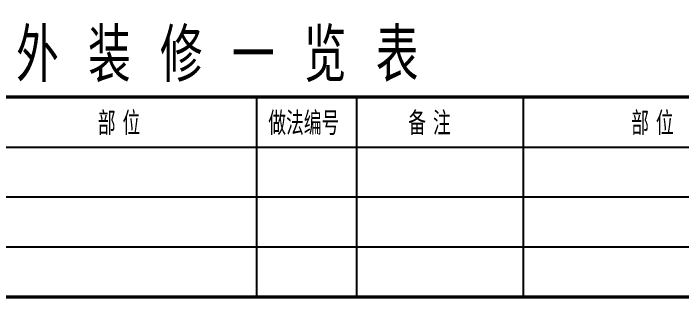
# Model space of a CAD drawing. Header units: millimetres. Extents: x 528985 to 634035, y -152849 to 423.
# Drawn here: x 613950 to 623973, y -51147 to -46867 of the extents above; entities that cross this region are included whole.
import ezdxf

# ---------------------------------------------------------------- set-up
doc = ezdxf.new("R2010")
doc.units = ezdxf.units.MM
doc.header["$LTSCALE"] = 1000
doc.layers.add('PUB_TEXT', color=7, linetype='Continuous')
doc.layers.add('工程做法表', color=251, linetype='Continuous')
doc.styles.add('BIGFONT', font='haiwenrs.shx', dxfattribs={"width": 0.8, "bigfont": 'haiwenhz.shx'})
doc.styles.add('HZ', font='geditxt.shx', dxfattribs={"width": 0.75, "bigfont": 'hzfs_1.shx'})

msp = doc.modelspace()

# ---------------------------------------------------------------- linework, layer by layer
at = {"layer": '工程做法表'}
for p, q in [((617601.4, -51122.4), (617601.4, -48122.4)), ((619101.4, -51122.4), (619101.4, -48122.4)), ((621601.4, -51122.4), (621601.4, -48122.4)), ((605601.5, -48872.4), (629601.4, -48872.4)), ((605601.5, -49622.4), (629601.4, -49622.4)), ((605601.5, -50372.4), (629601.4, -50372.4)), ((605601.5, -51122.4), (629601.4, -51122.4))]:
    msp.add_line(p, q, dxfattribs=at)
at = {"layer": '工程做法表', "const_width": 50}
for points in [[(629601.4, -2195.7), (629601.4, -51122.4), (605601.4, -51122.4), (605601.4, -2195.7)], [(629601.4, -48122.4), (605601.5, -48122.4)]]:
    msp.add_lwpolyline(points, dxfattribs=at)

# ---------------------------------------------------------------- texts
at = {"layer": 'PUB_TEXT', "style": 'HZ', "width": 0.8}
msp.add_text(' 外 装 修 一 览 表 ', height=800, dxfattribs=at).set_placement((613552.2, -47896))
at = {"layer": 'PUB_TEXT', "linetype": 'Continuous', "style": 'BIGFONT', "width": 0.8}
for s, p in [('部 位', (615217, -48692.8)), ('做法编号', (617774.2, -48692.8)), ('备 注', (619872.8, -48692.8)), ('部 位', (623217, -48692.8))]:
    msp.add_text(s, height=350, dxfattribs=at).set_placement(p)

doc.saveas('drawing.dxf')
